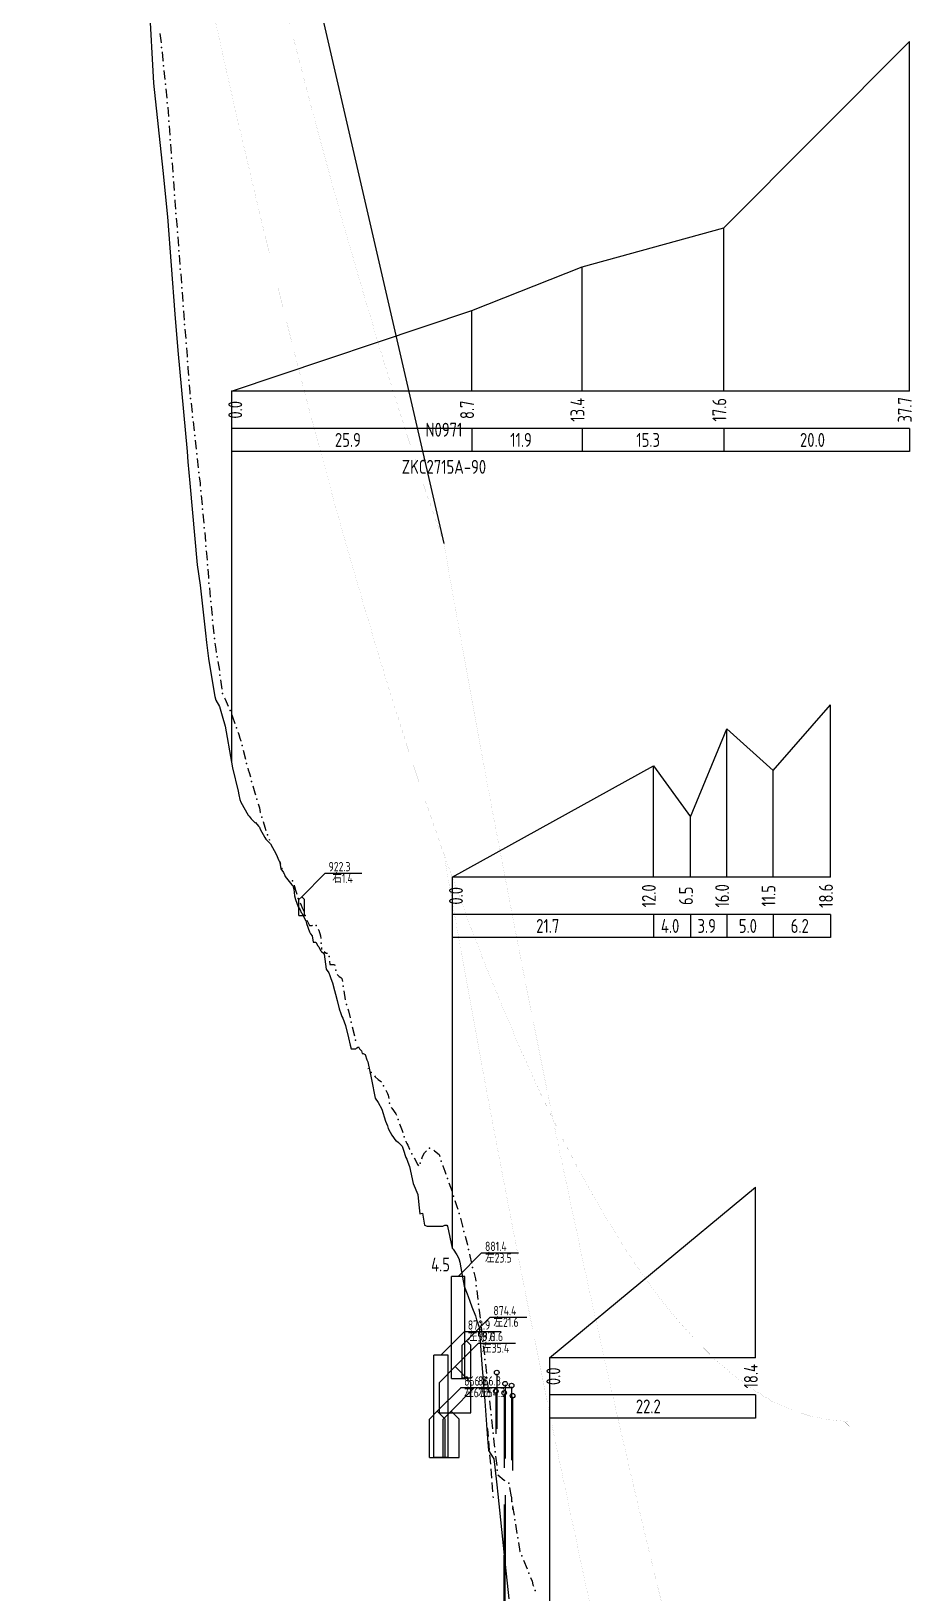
# Model space of a CAD drawing. Header units: millimetres. Extents: x 6482 to 7719, y 775 to 2743.
# Drawn here: x 6956 to 7145.9, y 1694.5 to 2031.2 of the extents above; entities that cross this region are included whole.
import ezdxf
from ezdxf.enums import TextEntityAlignment as Align

# ---------------------------------------------------------------- set-up
doc = ezdxf.new("R2010")
doc.units = ezdxf.units.MM
doc.header["$LTSCALE"] = 5
doc.linetypes.add('DASHED', pattern=[19.05, 12.7, -6.35])
doc.linetypes.add('HIDDEN2', pattern=[4.7625, 3.175, -1.5875])
for name, color, linetype in [('1', 3, 'Continuous'), ('2', 4, 'Continuous'), ('3', 5, 'Continuous'), ('4', 1, 'Continuous'), ('5', 2, 'Continuous'), ('6', 6, 'Continuous'), ('中心断面', 1, 'Continuous'), ('交叉跨越注记', 3, 'Continuous'), ('右边线', 3, 'Continuous'), ('左边线', 2, 'Continuous'), ('房屋', 1, 'Continuous'), ('风偏', 5, 'Continuous')]:
    doc.layers.add(name, color=color, linetype=linetype)
doc.styles.get("Standard").update_dxf_attribs({"font": 'tssdeng.shx', "width": 0.8, "bigfont": 'tssdchn.shx'})

# ---------------------------------------------------------------- blocks, each defined once
blk = doc.blocks.new('102217591')
at = {"layer": '房屋'}
for p, q in [((7014.326, 1844.586), (7013.736, 1843.996)), ((7013.736, 1840.586), (7013.736, 1843.996)), ((7014.916, 1843.996), (7014.326, 1844.586)), ((7014.916, 1840.586), (7014.916, 1843.996)), ((7013.736, 1840.586), (7014.916, 1840.586))]:
    blk.add_line(p, q, dxfattribs=at)
blk = doc.blocks.new('102217592')
at = {"layer": '房屋'}
blk.add_line((7027.326, 1849.586), (7019.326, 1849.586), dxfattribs=at)
at = {"layer": '房屋', "width": 0.8}
for s, p in [('922.3', (7020.126, 1850.086)), ('右1.4', (7020.926, 1847.586))]:
    blk.add_text(s, height=2, dxfattribs=at).set_placement(p)
blk = doc.blocks.new('102217594')
at = {"layer": '房屋'}
for p, q in [((7048.063, 1762.72), (7046.624, 1762.72)), ((7046.624, 1740.72), (7046.624, 1762.72)), ((7049.502, 1762.72), (7048.063, 1762.72)), ((7049.502, 1740.72), (7049.502, 1762.72)), ((7046.624, 1740.72), (7049.502, 1740.72))]:
    blk.add_line(p, q, dxfattribs=at)
blk = doc.blocks.new('102217595')
at = {"layer": '房屋'}
blk.add_line((7061.063, 1767.72), (7053.063, 1767.72), dxfattribs=at)
at = {"layer": '房屋', "width": 0.8}
for s, p in [('左23.5', (7053.863, 1765.72)), ('881.4', (7053.863, 1768.22))]:
    blk.add_text(s, height=2, dxfattribs=at).set_placement(p)
blk = doc.blocks.new('102217597')
at = {"layer": '房屋'}
for p, q in [((7049.87, 1748.86), (7048.95, 1747.94)), ((7048.95, 1740.86), (7048.95, 1747.94)), ((7050.79, 1747.94), (7049.87, 1748.86)), ((7050.79, 1740.86), (7050.79, 1747.94)), ((7048.95, 1740.86), (7050.79, 1740.86))]:
    blk.add_line(p, q, dxfattribs=at)
blk = doc.blocks.new('102217598')
at = {"layer": '房屋'}
blk.add_line((7062.87, 1753.86), (7054.87, 1753.86), dxfattribs=at)
at = {"layer": '房屋', "width": 0.8}
for s, p in [('874.4', (7055.67, 1754.36)), ('左21.6', (7055.67, 1751.86))]:
    blk.add_text(s, height=2, dxfattribs=at).set_placement(p)
blk = doc.blocks.new('1022175910')
at = {"layer": '房屋'}
for p, q in [((7047.413, 1743.286), (7044.014, 1739.887)), ((7050.812, 1739.887), (7047.413, 1743.286)), ((7044.014, 1733.286), (7044.014, 1739.887)), ((7050.812, 1733.286), (7050.812, 1739.887)), ((7044.014, 1733.286), (7050.812, 1733.286))]:
    blk.add_line(p, q, dxfattribs=at)
blk = doc.blocks.new('1022175911')
at = {"layer": '房屋'}
blk.add_line((7060.413, 1748.286), (7052.413, 1748.286), dxfattribs=at)
at = {"layer": '房屋', "width": 0.8}
for s, p in [('左35.4', (7053.213, 1746.286)), ('871.6', (7053.213, 1748.786))]:
    blk.add_text(s, height=2, dxfattribs=at).set_placement(p)
blk = doc.blocks.new('1022175913')
at = {"layer": '房屋'}
for p, q in [((7046.548, 1733.6988), (7044.804, 1731.9548)), ((7044.804, 1723.6988), (7044.804, 1731.9548)), ((7048.292, 1731.9548), (7046.548, 1733.6988)), ((7048.292, 1723.6988), (7048.292, 1731.9548)), ((7044.804, 1723.6988), (7048.292, 1723.6988))]:
    blk.add_line(p, q, dxfattribs=at)
blk = doc.blocks.new('1022175914')
at = {"layer": '房屋'}
blk.add_line((7059.548, 1738.6988), (7051.548, 1738.6988), dxfattribs=at)
at = {"layer": '房屋', "width": 0.8}
for s, p in [('866.8', (7052.348, 1739.1988)), ('左54.3', (7052.348, 1736.6988))]:
    blk.add_text(s, height=2, dxfattribs=at).set_placement(p)
blk = doc.blocks.new('1022175916')
at = {"layer": '房屋'}
for p, q in [((7044.36, 1745.76), (7042.83, 1745.76)), ((7042.83, 1723.76), (7042.83, 1745.76)), ((7045.9, 1745.76), (7044.36, 1745.76)), ((7045.9, 1723.76), (7045.9, 1745.76)), ((7042.83, 1723.76), (7045.9, 1723.76))]:
    blk.add_line(p, q, dxfattribs=at)
blk = doc.blocks.new('1022175917')
at = {"layer": '房屋'}
blk.add_line((7057.36, 1750.76), (7049.36, 1750.76), dxfattribs=at)
at = {"layer": '房屋', "width": 0.8}
for s, p in [('左59.6', (7050.16, 1748.76)), ('872.9', (7050.16, 1751.26))]:
    blk.add_text(s, height=2, dxfattribs=at).set_placement(p)
blk = doc.blocks.new('1022175919')
at = {"layer": '房屋'}
for p, q in [((7043.554, 1733.674), (7041.866, 1731.986)), ((7041.866, 1723.674), (7041.866, 1731.986)), ((7045.242, 1731.986), (7043.554, 1733.674)), ((7045.242, 1723.674), (7045.242, 1731.986)), ((7041.866, 1723.674), (7045.242, 1723.674))]:
    blk.add_line(p, q, dxfattribs=at)
blk = doc.blocks.new('1022175920')
at = {"layer": '房屋'}
blk.add_line((7056.554, 1738.674), (7048.554, 1738.674), dxfattribs=at)
at = {"layer": '房屋', "width": 0.8}
for s, p in [('866.8', (7049.354, 1739.174)), ('左67.8', (7049.354, 1736.674))]:
    blk.add_text(s, height=2, dxfattribs=at).set_placement(p)
blk = doc.blocks.new('102218352')
at = {"layer": '风偏'}
for p, q in [((7105.4, 1988.8), (7145.4, 2029)), ((7145.4, 1953.6), (7145.4, 2029)), ((7074.8, 1980.4), (7105.4, 1988.8)), ((7105.4, 1953.6), (7105.4, 1988.8)), ((7051, 1971), (7074.8, 1980.4)), ((7074.8, 1953.6), (7074.8, 1980.4)), ((6999.2, 1953.6), (7051, 1971)), ((7051, 1953.6), (7051, 1971)), ((7051, 1953.6), (6999.2, 1953.6)), ((7074.8, 1953.6), (7051, 1953.6)), ((7105.4, 1953.6), (7074.8, 1953.6)), ((7145.4, 1953.6), (7105.4, 1953.6)), ((7051, 1945.6), (6999.2, 1945.6)), ((7051, 1945.6), (7051, 1940.6)), ((7074.8, 1945.6), (7051, 1945.6)), ((7074.8, 1945.6), (7074.8, 1940.6)), ((7105.4, 1945.6), (7074.8, 1945.6)), ((7105.4, 1945.6), (7105.4, 1940.6)), ((7145.4, 1945.6), (7105.4, 1945.6)), ((7145.4, 1945.6), (7145.4, 1940.6)), ((7051, 1940.6), (6999.2, 1940.6)), ((7074.8, 1940.6), (7051, 1940.6)), ((7105.4, 1940.6), (7074.8, 1940.6)), ((7145.4, 1940.6), (7105.4, 1940.6))]:
    blk.add_line(p, q, dxfattribs=at)
at = {"layer": '风偏', "width": 0.8}
for s, p in [('25.9', (7021.5, 1941.6)), ('11.9', (7059.3, 1941.6)), ('15.3', (7086.5, 1941.6)), ('20.0', (7121.8, 1941.6))]:
    blk.add_text(s, height=3, dxfattribs=at).set_placement(p)
blk = doc.blocks.new('102218353')
at = {"layer": '风偏'}
for p, q in [((7116, 1871.8), (7128.4, 1886)), ((7128.4, 1848.8), (7128.4, 1886)), ((7098.2, 1861.8), (7106, 1880.8)), ((7106, 1848.8), (7106, 1880.8)), ((7106, 1880.8), (7116, 1871.8)), ((7046.8, 1848.8), (7090.2, 1872.8)), ((7090.2, 1848.8), (7090.2, 1872.8)), ((7090.2, 1872.8), (7098.2, 1861.8)), ((7116, 1848.8), (7116, 1871.8)), ((7098.2, 1848.8), (7098.2, 1861.8)), ((7090.2, 1848.8), (7046.8, 1848.8)), ((7098.2, 1848.8), (7090.2, 1848.8)), ((7106, 1848.8), (7098.2, 1848.8)), ((7116, 1848.8), (7106, 1848.8)), ((7128.4, 1848.8), (7116, 1848.8)), ((7090.2, 1840.8), (7046.8, 1840.8)), ((7090.2, 1840.8), (7090.2, 1835.8)), ((7098.2, 1840.8), (7090.2, 1840.8)), ((7098.2, 1840.8), (7098.2, 1835.8)), ((7106, 1840.8), (7098.2, 1840.8)), ((7106, 1840.8), (7106, 1835.8)), ((7116, 1840.8), (7106, 1840.8)), ((7116, 1840.8), (7116, 1835.8)), ((7128.4, 1840.8), (7116, 1840.8)), ((7128.4, 1840.8), (7128.4, 1835.8)), ((7090.2, 1835.8), (7046.8, 1835.8)), ((7098.2, 1835.8), (7090.2, 1835.8)), ((7106, 1835.8), (7098.2, 1835.8)), ((7116, 1835.8), (7106, 1835.8)), ((7128.4, 1835.8), (7116, 1835.8))]:
    blk.add_line(p, q, dxfattribs=at)
at = {"layer": '风偏', "width": 0.8}
for s, p in [('21.7', (7064.9, 1836.8)), ('4.0', (7091.8, 1836.8)), ('3.9', (7099.7, 1836.8)), ('5.0', (7108.6, 1836.8)), ('6.2', (7119.8, 1836.8))]:
    blk.add_text(s, height=3, dxfattribs=at).set_placement(p)
blk = doc.blocks.new('102218354')
at = {"layer": '风偏'}
for p, q in [((7067.8, 1745.2), (7112.2, 1782)), ((7112.2, 1745.2), (7112.2, 1782)), ((7112.2, 1745.2), (7067.8, 1745.2)), ((7112.2, 1737.2), (7067.8, 1737.2)), ((7112.2, 1737.2), (7112.2, 1732.2)), ((7112.2, 1732.2), (7067.8, 1732.2))]:
    blk.add_line(p, q, dxfattribs=at)
at = {"layer": '风偏', "width": 0.8}
blk.add_text('22.2', height=3, dxfattribs=at).set_placement((7086.4, 1733.2))

msp = doc.modelspace()

# ---------------------------------------------------------------- linework, layer by layer
at = {"layer": '1', "linetype": 'Continuous'}
msp.add_line((6956, 2306.4), (7045, 1920.8), dxfattribs=at)
at = {"layer": '2', "linetype": 'Continuous', "const_width": 0.01}
for points in [[(7045, 1773.8), (7045, 1920.8)], [(7045, 1853.8), (7045, 1773.8)]]:
    msp.add_lwpolyline(points, dxfattribs=at)
at = {"layer": '3', "linetype": 'Continuous', "const_width": 0.01}
for points in [[(7010.62, 2037.4), (7012.64, 2029.4), (7014.66, 2021.6), (7016.68, 2013.8), (7018.7, 2006.4), (7020.72, 1999), (7022.76, 1991.6), (7024.78, 1984.6), (7026.8, 1977.6), (7028.82, 1970.8), (7030.84, 1964), (7032.86, 1957.4), (7034.88, 1951), (7036.9, 1944.6), (7038.94, 1938.4), (7040.96, 1932.4), (7042.98, 1926.6), (7045, 1920.8)], [(7045, 1920.8), (7047, 1909.4), (7049.02, 1898.2), (7051.02, 1887.2), (7053.02, 1876.2), (7055.02, 1865.4), (7057.04, 1854.8), (7059.04, 1844.4), (7061.04, 1834), (7063.04, 1823.8), (7065.06, 1813.8), (7067.06, 1803.8), (7069.06, 1794), (7071.08, 1784.4), (7073.08, 1775), (7075.08, 1765.6), (7077.08, 1756.4), (7079.1, 1747.4), (7081.1, 1738.4), (7083.1, 1729.6), (7085.1, 1721), (7087.12, 1712.4), (7089.12, 1704), (7091.12, 1695.8), (7093.12, 1687.8)]]:
    msp.add_lwpolyline(points, dxfattribs=at)
at = {"layer": '4', "linetype": 'Continuous', "const_width": 0.01}
for points in [[(6994.44, 2039.2), (6996.46, 2030), (6998.48, 2021), (7000.5, 2012.2), (7002.52, 2003.6), (7004.54, 1995), (7006.56, 1986.6), (7008.6, 1978.4), (7010.62, 1970.4), (7012.64, 1962.4), (7014.66, 1954.6), (7016.68, 1946.8), (7018.7, 1939.4), (7020.72, 1932), (7022.76, 1924.6), (7024.78, 1917.6), (7026.8, 1910.6), (7028.82, 1903.8), (7030.84, 1897), (7032.86, 1890.4), (7034.88, 1884), (7036.9, 1877.6), (7038.94, 1871.4), (7040.96, 1865.4), (7042.98, 1859.6), (7045, 1853.8)], [(7045, 1853.8), (7047, 1842.4), (7049.02, 1831.2), (7051.02, 1820.2), (7053.02, 1809.2), (7055.02, 1798.4), (7057.04, 1787.8), (7059.04, 1777.4), (7061.04, 1767), (7063.04, 1756.8), (7065.06, 1746.8), (7067.06, 1736.8), (7069.06, 1727), (7071.08, 1717.4), (7073.08, 1708), (7075.08, 1698.6), (7077.08, 1689.4)]]:
    msp.add_lwpolyline(points, dxfattribs=at)
at = {"layer": '5', "linetype": 'DASHED', "const_width": 0.01}
msp.add_lwpolyline([(7045, 1853.8), (7049.16, 1842.4), (7053.32, 1831.4), (7057.5, 1821.2), (7061.66, 1811.4), (7065.82, 1802.2), (7069.98, 1793.6), (7074.14, 1785.6), (7078.32, 1778.2), (7082.48, 1771.2), (7086.64, 1764.8), (7090.8, 1759), (7094.96, 1753.8), (7099.14, 1749.2), (7103.3, 1745), (7107.46, 1741.4), (7111.62, 1738.4), (7115.78, 1735.8), (7119.96, 1734), (7124.12, 1732.6), (7128.28, 1731.8), (7132.44, 1731.4), (7132.44, 1731.4)], dxfattribs=at)
at = {"layer": '6', "linetype": 'Continuous', "const_width": 0.01}
msp.add_lwpolyline([(7133.44, 1731.4), (7132.44, 1730.4), (7131.44, 1731.4)], dxfattribs=at)
at = {"layer": '中心断面', "linetype": 'Continuous'}
for p, q in [((6981.4, 2037), (6982.4, 2020)), ((6982.4, 2020), (6984.4, 2001.2)), ((6984.4, 2001.2), (6985.4, 1991.2)), ((6985.4, 1991.2), (6987, 1970.2)), ((6987, 1970.2), (6987.6, 1962.4)), ((6987.6, 1962.4), (6989.6, 1940.6)), ((6989.6, 1940.6), (6989.8, 1938.4)), ((6989.8, 1938.4), (6990.2, 1933.8)), ((6990.2, 1933.8), (6991.8, 1916.2)), ((6991.8, 1916.2), (6992.4, 1911.8)), ((6992.4, 1911.8), (6993.6, 1901.4)), ((6993.6, 1901.4), (6993.8, 1899.4)), ((6993.8, 1899.4), (6994.2, 1896)), ((6994.2, 1896), (6995.4, 1889)), ((6995.4, 1889), (6995.6, 1887.8)), ((6995.6, 1887.8), (6995.8, 1887)), ((6995.8, 1887), (6996.6, 1885.6)), ((6996.6, 1885.6), (6997.2, 1883.6)), ((6997.2, 1883.6), (6997.8, 1881.4)), ((6997.8, 1881.4), (6999.2, 1873.6)), ((6999.2, 1873.6), (6999.4, 1872.4)), ((6999.4, 1872.4), (7000.6, 1867.4)), ((7000.6, 1867.4), (7000.8, 1866.6)), ((7000.8, 1866.6), (7001, 1865.6)), ((7001, 1865.6), (7001.2, 1865)), ((7001.2, 1865), (7002.8, 1862.2)), ((7002.8, 1862.2), (7003, 1862)), ((7003, 1862), (7003.4, 1861.4)), ((7003.4, 1861.4), (7004.2, 1860.6)), ((7004.2, 1860.6), (7004.4, 1860.6)), ((7004.4, 1860.6), (7005, 1859.8)), ((7005, 1859.8), (7005.2, 1859.6)), ((7005.2, 1859.6), (7005.4, 1859.2)), ((7005.4, 1859.2), (7006.4, 1857.4)), ((7006.4, 1857.4), (7006.6, 1857)), ((7006.6, 1857), (7007.4, 1856.2)), ((7007.4, 1856.2), (7007.6, 1856)), ((7007.6, 1856), (7008.8, 1853.8)), ((7008.8, 1853.8), (7009.4, 1852.4)), ((7009.4, 1852.4), (7009.6, 1852)), ((7009.6, 1852), (7009.8, 1850.6)), ((7009.8, 1850.6), (7010.4, 1849.8)), ((7010.4, 1849.8), (7010.6, 1849.4)), ((7010.6, 1849.4), (7010.8, 1849)), ((7010.8, 1849), (7012.2, 1847.2)), ((7012.2, 1847.2), (7012.4, 1847)), ((7012.4, 1847), (7012.6, 1846.2)), ((7012.6, 1846.2), (7012.8, 1844.8)), ((7012.8, 1844.8), (7013, 1844)), ((7013, 1844), (7013.6, 1842.4)), ((7013.6, 1842.4), (7014, 1841.8)), ((7014, 1841.8), (7014.2, 1841.2)), ((7014.2, 1841.2), (7014.4, 1841)), ((7014.4, 1841), (7014.8, 1840.2)), ((7014.8, 1840.2), (7015.2, 1839.4)), ((7015.2, 1839.4), (7015.4, 1838.8)), ((7015.4, 1838.8), (7016, 1837)), ((7016, 1837), (7016.2, 1836.6)), ((7016.2, 1836.6), (7016.6, 1836.2)), ((7016.6, 1836.2), (7016.8, 1834.8)), ((7016.8, 1834.8), (7017, 1834.8)), ((7017, 1834.8), (7017.4, 1834.8)), ((7017.4, 1834.8), (7017.8, 1834)), ((7017.8, 1834), (7018, 1833.8)), ((7018, 1833.8), (7018.4, 1833)), ((7018.4, 1833), (7018.6, 1832.8)), ((7018.6, 1832.8), (7019, 1832.4)), ((7019, 1832.4), (7019.2, 1832.2)), ((7019.2, 1832.2), (7019.6, 1829)), ((7019.6, 1829), (7020.2, 1828.2)), ((7020.2, 1828.2), (7020.4, 1827.6)), ((7020.4, 1827.6), (7020.6, 1827)), ((7020.6, 1827), (7021, 1826)), ((7021, 1826), (7021.4, 1824.4)), ((7021.4, 1824.4), (7021.6, 1823.6)), ((7021.6, 1823.6), (7022, 1822.2)), ((7022, 1822.2), (7022.4, 1820.4)), ((7022.4, 1820.4), (7022.8, 1819.4)), ((7022.8, 1819.4), (7023, 1818.8)), ((7023, 1818.8), (7023.2, 1818.4)), ((7023.2, 1818.4), (7023.8, 1816.8)), ((7023.8, 1816.8), (7024.4, 1814.2)), ((7024.4, 1814.2), (7024.8, 1812.6)), ((7024.8, 1812.6), (7025, 1811.8)), ((7025, 1811.8), (7026, 1811.8)), ((7026, 1811.8), (7026.2, 1812)), ((7026.2, 1812), (7026.6, 1812.2)), ((7026.6, 1812.2), (7026.8, 1811.8)), ((7026.8, 1811.8), (7027.2, 1811.4)), ((7027.2, 1811.4), (7027.4, 1810.8)), ((7027.4, 1810.8), (7027.6, 1810.8)), ((7027.6, 1810.8), (7028, 1810.6)), ((7028, 1810.6), (7028.4, 1809.4)), ((7028.4, 1809.4), (7028.6, 1809)), ((7028.6, 1809), (7029.4, 1805.2)), ((7029.4, 1805.2), (7030.2, 1801.2)), ((7030.2, 1801.2), (7030.8, 1800.2)), ((7030.8, 1800.2), (7031.6, 1798.8)), ((7031.6, 1798.8), (7032.4, 1796.2)), ((7032.4, 1796.2), (7032.8, 1795.2)), ((7032.8, 1795.2), (7033, 1794.6)), ((7033, 1794.6), (7033.4, 1793.8)), ((7033.4, 1793.8), (7033.8, 1793.2)), ((7033.8, 1793.2), (7034.6, 1792)), ((7034.6, 1792), (7034.8, 1792)), ((7034.8, 1792), (7035.2, 1791.6)), ((7035.2, 1791.6), (7035.4, 1791.4)), ((7035.4, 1791.4), (7036, 1790.8)), ((7036, 1790.8), (7036.2, 1790.2)), ((7036.2, 1790.2), (7036.8, 1788.4)), ((7036.8, 1788.4), (7037, 1788)), ((7037, 1788), (7037.2, 1787.4)), ((7037.2, 1787.4), (7037.6, 1786.4)), ((7037.6, 1786.4), (7038.4, 1782.8)), ((7038.4, 1782.8), (7039.4, 1780.4)), ((7039.4, 1780.4), (7039.6, 1778.2)), ((7039.6, 1778.2), (7039.8, 1776.2)), ((7039.8, 1776.2), (7040.4, 1776.4)), ((7040.4, 1776.4), (7040.8, 1773.8)), ((7040.8, 1773.8), (7041.4, 1773.6)), ((7041.4, 1773.6), (7041.6, 1773.6)), ((7041.6, 1773.6), (7041.8, 1773.6)), ((7041.8, 1773.6), (7042.8, 1773.6)), ((7042.8, 1773.6), (7043, 1773.6)), ((7043, 1773.6), (7044, 1773.6)), ((7044, 1773.6), (7044.2, 1773.6)), ((7044.2, 1773.6), (7044.8, 1773.6)), ((7044.8, 1773.6), (7045.2, 1773.8)), ((7045.2, 1773.8), (7045.6, 1773.8)), ((7045.6, 1773.8), (7045.8, 1773.6)), ((7045.8, 1773.6), (7046.8, 1768.8)), ((7046.8, 1768.8), (7047, 1768.6)), ((7047, 1768.6), (7047.8, 1767.4)), ((7047.8, 1767.4), (7048.2, 1766.6)), ((7048.2, 1766.6), (7048.4, 1765.8)), ((7048.4, 1765.8), (7049, 1762.6)), ((7049, 1762.6), (7049.4, 1760.6)), ((7049.4, 1760.6), (7050, 1759)), ((7050, 1759), (7050.2, 1758.4)), ((7050.2, 1758.4), (7050.6, 1757.4)), ((7050.6, 1757.4), (7051, 1756.2)), ((7051, 1756.2), (7051.8, 1754.2)), ((7051.8, 1754.2), (7052, 1753.4)), ((7052, 1753.4), (7052.6, 1751.8)), ((7052.6, 1751.8), (7053.2, 1743.8)), ((7053.2, 1743.8), (7053.8, 1735.8)), ((7053.8, 1735.8), (7054.4, 1727.8)), ((7054.4, 1727.8), (7054.6, 1725.2)), ((7054.6, 1725.2), (7055.6, 1723.6)), ((7055.6, 1723.6), (7055.8, 1723.4)), ((7055.8, 1723.4), (7056, 1721.6)), ((7056, 1721.6), (7056.4, 1717.8)), ((7056.4, 1717.8), (7056.6, 1715.8)), ((7056.6, 1715.8), (7058, 1702.6)), ((7058, 1702.6), (7059, 1693.2))]:
    msp.add_line(p, q, dxfattribs=at)
at = {"layer": '交叉跨越注记', "linetype": 'HIDDEN2'}
for p, q in [((7056.4, 1741.75), (7056.4, 1729.9)), ((7056.2, 1737.75), (7056.2, 1728.8)), ((7058.2, 1739.35), (7058.2, 1700.8)), ((7059.6, 1738.95), (7059.6, 1714.3)), ((7058, 1737.35), (7058, 1702.6)), ((7059.8, 1736.75), (7059.8, 1712.5))]:
    msp.add_line(p, q, dxfattribs=at)
at = {"layer": '交叉跨越注记', "linetype": 'Continuous'}
for p, q in [((7058, 919), (7058, 1702.6)), ((7058.2, 919), (7058.2, 1700.8))]:
    msp.add_line(p, q, dxfattribs=at)
for centre in [(7056.4, 1742), (7056.2, 1738), (7058, 1737.6), (7058.2, 1739.6), (7059.6, 1739.2), (7059.8, 1737)]:
    msp.add_circle(centre, 0.5, dxfattribs=at)
at = {"layer": '右边线', "linetype": 'Continuous'}
for p, q in [((6983.77, 2030.73), (6983.99, 2028.74)), ((6984.21, 2026.75), (6984.4, 2025)), ((6984.4, 2025), (6984.42, 2024.76)), ((6984.63, 2022.78), (6984.83, 2020.79)), ((6985.03, 2018.8), (6985.24, 2016.81)), ((6985.43, 2014.82), (6985.58, 2012.82)), ((6985.74, 2010.83), (6985.89, 2008.83)), ((6986.05, 2006.84), (6986.2, 2004.85)), ((6986.36, 2002.85), (6986.51, 2000.86)), ((6986.67, 1998.86), (6986.82, 1996.87)), ((6986.98, 1994.88), (6987, 1994.6)), ((6987, 1994.6), (6987.14, 1992.88)), ((6987.29, 1990.89), (6987.45, 1988.89)), ((6987.61, 1986.9), (6987.76, 1984.91)), ((6987.92, 1982.91), (6988.07, 1980.92)), ((6988.23, 1978.92), (6988.38, 1976.93)), ((6988.54, 1974.94), (6988.69, 1972.94)), ((6988.84, 1970.95), (6989, 1968.95)), ((6989.15, 1966.96), (6989.31, 1964.97)), ((6989.46, 1962.97), (6989.6, 1961.2)), ((6989.6, 1961.2), (6989.62, 1960.98)), ((6989.77, 1958.98), (6989.8, 1958.6)), ((6989.8, 1958.6), (6989.92, 1956.99)), ((6990.08, 1955), (6990.2, 1953.4)), ((6990.2, 1953.4), (6990.24, 1953)), ((6990.47, 1951.02), (6990.69, 1949.03)), ((6990.92, 1947.04), (6991.14, 1945.05)), ((6991.36, 1943.07), (6991.59, 1941.08)), ((6991.81, 1939.09), (6992.03, 1937.1)), ((6992.25, 1935.12), (6992.4, 1933.8)), ((6992.4, 1933.8), (6992.46, 1933.13)), ((6992.65, 1931.14), (6992.84, 1929.14)), ((6993.03, 1927.15), (6993.22, 1925.16)), ((6993.41, 1923.17), (6993.6, 1921.2)), ((6993.6, 1921.2), (6993.6, 1921.18)), ((6993.75, 1919.19), (6993.8, 1918.6)), ((6993.8, 1918.6), (6993.91, 1917.19)), ((6994.07, 1915.2), (6994.2, 1913.6)), ((6994.2, 1913.6), (6994.24, 1913.21)), ((6994.43, 1911.22), (6994.62, 1909.22)), ((6994.82, 1907.23), (6995.01, 1905.24)), ((6995.2, 1903.25), (6995.39, 1901.26)), ((6995.62, 1899.27), (6995.8, 1898)), ((6995.8, 1898), (6995.92, 1897.3)), ((6996.25, 1895.32), (6996.57, 1893.35)), ((6996.84, 1891.37), (6997.1, 1889.39)), ((6997.68, 1887.49), (6997.8, 1887.2)), ((6997.8, 1887.2), (6998.47, 1885.66)), ((6999.26, 1883.82), (6999.4, 1883.4)), ((6999.4, 1883.4), (6999.92, 1881.93)), ((7000.58, 1880.04), (7000.6, 1880)), ((7000.6, 1880), (7000.8, 1879.6)), ((7000.8, 1879.6), (7001, 1878.8)), ((7001, 1878.8), (7001.2, 1878.2)), ((7001.2, 1878.2), (7001.21, 1878.15)), ((7001.71, 1876.22), (7002.21, 1874.28)), ((7002.71, 1872.34), (7002.8, 1872)), ((7002.8, 1872), (7003, 1871.4)), ((7003, 1871.4), (7003.28, 1870.43)), ((7003.8, 1868.5), (7004.2, 1867)), ((7004.2, 1867), (7004.34, 1866.57)), ((7004.92, 1864.66), (7005, 1864.4)), ((7005, 1864.4), (7005.2, 1863.8)), ((7005.2, 1863.8), (7005.4, 1862.8)), ((7005.4, 1862.8), (7005.42, 1862.72)), ((7006.02, 1860.82), (7006.4, 1859.6)), ((7006.4, 1859.6), (7006.58, 1858.89)), ((7007.31, 1857.03), (7007.4, 1856.8)), ((7009.6, 1852.2), (7009.79, 1851.62)), ((7010.37, 1849.7), (7010.4, 1849.6)), ((7012.71, 1847.08), (7012.8, 1846.8)), ((7012.8, 1846.8), (7013, 1846)), ((7013, 1846), (7013.28, 1845.16)), ((7014.03, 1843.32), (7014.2, 1842.8)), ((7014.2, 1842.8), (7014.4, 1842.2)), ((7014.4, 1842.2), (7014.77, 1841.46)), ((7015.41, 1839.57), (7016, 1838.4)), ((7016.6, 1838.4), (7016.66, 1838.46)), ((7016, 1838.4), (7016.2, 1838.4)), ((7016.2, 1838.4), (7016.6, 1838.4)), ((7017.89, 1837.51), (7018, 1837.4)), ((7018, 1837.4), (7018.4, 1836.2)), ((7018.4, 1836.2), (7018.44, 1835.62)), ((7018.57, 1833.62), (7018.6, 1833.2)), ((7019.2, 1832.8), (7019.6, 1832.4)), ((7019.6, 1832.4), (7019.88, 1832.4)), ((7020.34, 1830.73), (7020.4, 1830)), ((7020.4, 1830), (7020.6, 1830)), ((7020.6, 1830), (7021, 1830)), ((7021, 1830), (7021.4, 1830)), ((7021.4, 1830), (7021.47, 1829.74)), ((7022, 1827.81), (7022, 1827.8)), ((7022, 1827.8), (7022.4, 1827.4)), ((7022.4, 1827.4), (7022.8, 1827.2)), ((7022.8, 1827.2), (7023, 1827)), ((7023, 1827), (7023.11, 1826.31)), ((7023.43, 1824.34), (7023.74, 1822.36)), ((7024.27, 1820.44), (7024.4, 1820)), ((7024.4, 1820), (7024.77, 1818.5)), ((7025.25, 1816.56), (7025.71, 1814.61)), ((7028.6, 1807.6), (7028.69, 1807.49)), ((7030.01, 1805.99), (7030.2, 1805.8)), ((7030.2, 1805.8), (7030.8, 1805.2)), ((7030.8, 1805.2), (7031.51, 1804.67)), ((7032.44, 1802.91), (7032.8, 1802.2)), ((7032.8, 1802.2), (7033, 1801.8)), ((7033, 1801.8), (7033.12, 1801.06)), ((7033.63, 1799.17), (7033.8, 1799)), ((7033.8, 1799), (7034.6, 1797.8)), ((7034.6, 1797.8), (7034.74, 1797.52)), ((7035.45, 1795.65), (7036, 1794.2)), ((7036, 1794.2), (7036.11, 1793.77)), ((7036.77, 1791.88), (7036.8, 1791.8)), ((7036.8, 1791.8), (7037, 1791.4)), ((7037, 1791.4), (7037.2, 1791)), ((7037.2, 1791), (7037.6, 1790.2)), ((7037.6, 1790.2), (7037.66, 1790.09)), ((7038.56, 1788.31), (7039.4, 1786.8)), ((7040.22, 1788.12), (7040.4, 1788.6)), ((7040.4, 1788.6), (7040.8, 1789.4)), ((7040.8, 1789.4), (7041.22, 1789.82)), ((7042.82, 1789.98), (7043, 1789.8)), ((7043, 1789.8), (7044, 1789)), ((7044, 1789), (7044.11, 1788.56)), ((7039.4, 1786.8), (7039.52, 1786.55)), ((7044.77, 1786.67), (7044.8, 1786.6)), ((7044.8, 1786.6), (7045.2, 1785.4)), ((7045.2, 1785.4), (7045.44, 1784.79)), ((7046.07, 1782.89), (7046.79, 1781.03)), ((7047.36, 1779.11), (7047.8, 1777.8)), ((7047.8, 1777.8), (7048, 1777.21)), ((7048.57, 1775.3), (7049, 1773.6)), ((7049, 1773.6), (7049.06, 1773.36)), ((7049.56, 1771.42), (7050, 1769.8)), ((7050, 1769.8), (7050.08, 1769.49)), ((7050.52, 1767.54), (7050.6, 1767.2)), ((7050.6, 1767.2), (7050.96, 1765.59)), ((7051.44, 1763.65), (7051.8, 1762.2)), ((7051.8, 1762.2), (7051.86, 1761.7)), ((7052.08, 1759.71), (7052.32, 1757.72)), ((7052.56, 1755.74), (7052.6, 1755.4)), ((7052.6, 1755.4), (7052.79, 1753.75)), ((7053.02, 1751.77), (7053.2, 1750.2)), ((7053.2, 1750.2), (7053.25, 1749.78)), ((7053.49, 1747.79), (7053.73, 1745.81)), ((7053.95, 1743.82), (7054.16, 1741.83)), ((7054.37, 1739.84), (7054.4, 1739.6)), ((7054.4, 1739.6), (7054.6, 1738)), ((7054.6, 1738), (7054.62, 1737.86)), ((7054.83, 1735.87), (7055.05, 1733.88)), ((7055.26, 1731.89), (7055.48, 1729.9)), ((7055.7, 1727.92), (7055.8, 1727)), ((7055.8, 1727), (7055.93, 1725.93)), ((7056.16, 1723.94), (7056.38, 1721.95)), ((7056.63, 1719.98), (7058, 1718.8)), ((7058, 1718.8), (7058.16, 1718.7)), ((7059.17, 1717.19), (7059.5, 1715.22)), ((7059.81, 1713.24), (7060, 1712)), ((7060, 1712), (7060.12, 1711.27)), ((7060.44, 1709.29), (7060.76, 1707.32)), ((7061.08, 1705.34), (7061.4, 1703.4)), ((7061.4, 1703.4), (7061.41, 1703.37)), ((7062.19, 1701.53), (7062.93, 1699.67)), ((7063.67, 1697.82), (7064, 1697)), ((7064, 1697), (7064.2, 1696.2)), ((7064.2, 1696.2), (7064.3, 1695.92))]:
    msp.add_line(p, q, dxfattribs=at)
at = {"layer": '右边线'}
for p in [(6984.1, 2027.75), (6984.53, 2023.77), (6984.93, 2019.79), (6985.34, 2015.81), (6985.66, 2011.82), (6985.97, 2007.84), (6986.28, 2003.85), (6986.59, 1999.86), (6986.9, 1995.87), (6987.21, 1991.89), (6987.53, 1987.9), (6987.84, 1983.91), (6988.15, 1979.92), (6988.46, 1975.93), (6988.77, 1971.95), (6989.08, 1967.96), (6989.39, 1963.97), (6989.69, 1959.98), (6990, 1955.99), (6990.36, 1952.01), (6990.8, 1948.03), (6991.25, 1944.06), (6991.7, 1940.08), (6992.14, 1936.11), (6992.56, 1932.13), (6992.94, 1928.15), (6993.32, 1924.17), (6993.68, 1920.18), (6993.99, 1916.2), (6994.33, 1912.21), (6994.72, 1908.23), (6995.11, 1904.25), (6995.5, 1900.27), (6996.08, 1896.31), (6996.71, 1892.36), (6997.28, 1888.41), (6998.88, 1884.74), (7000.25, 1880.99), (7001.46, 1877.18), (7002.46, 1873.31), (7003.54, 1869.46), (7004.64, 1865.61), (7005.72, 1861.77), (7006.94, 1857.96), (7010.08, 1850.66), (7012.37, 1848), (7013.59, 1844.22), (7015.09, 1840.52), (7017.48, 1838.41), (7018.51, 1834.62), (7020.26, 1831.72), (7021.72, 1828.77), (7023.27, 1825.33), (7023.98, 1821.39), (7025.02, 1817.53), (7025.94, 1813.64), (7029.32, 1806.71), (7032, 1803.81), (7033.29, 1800.07), (7035.12, 1796.6), (7036.42, 1792.82), (7038.1, 1789.19), (7041.89, 1790.36), (7039.87, 1787.18), (7044.42, 1787.61), (7045.74, 1783.83), (7047.05, 1780.06), (7048.31, 1776.27), (7049.3, 1772.39), (7050.31, 1768.52), (7051.2, 1764.62), (7051.97, 1760.7), (7052.44, 1756.73), (7052.9, 1752.76), (7053.37, 1748.79), (7053.84, 1744.81), (7054.27, 1740.84), (7054.72, 1736.86), (7055.16, 1732.89), (7055.59, 1728.91), (7056.05, 1724.94), (7056.49, 1720.96), (7059, 1718.18), (7059.66, 1714.23), (7060.28, 1710.28), (7060.92, 1706.33), (7061.81, 1702.45), (7063.3, 1698.74), (7064.66, 1694.99)]:
    msp.add_point(p, dxfattribs=at)
at = {"layer": '左边线', "linetype": 'Continuous'}
for p, q in [((7054.15, 1730.14), (7054.4, 1729.8)), ((7054.4, 1729.8), (7054.53, 1728.23)), ((7054.61, 1727.23), (7054.77, 1725.24)), ((7054.85, 1724.24), (7055.02, 1722.25)), ((7055.1, 1721.25), (7055.26, 1719.26)), ((7055.34, 1718.26), (7055.5, 1716.27)), ((7055.58, 1715.27), (7055.6, 1715))]:
    msp.add_line(p, q, dxfattribs=at)
at = {"layer": '房屋', "linetype": 'Continuous'}
for p, q in [((7014.33, 1844.59), (7019.33, 1849.59)), ((7048.06, 1762.72), (7053.06, 1767.72)), ((7049.87, 1748.86), (7054.87, 1753.86)), ((7044.36, 1745.76), (7049.36, 1750.76)), ((7047.41, 1743.29), (7052.41, 1748.29)), ((7043.55, 1733.67), (7048.55, 1738.67)), ((7046.55, 1733.7), (7051.55, 1738.7))]:
    msp.add_line(p, q, dxfattribs=at)
at = {"layer": '风偏'}
for p, q in [((6999.2, 1953.6), (6999.2, 1873.6)), ((7046.8, 1848.8), (7046.8, 1768.8)), ((7067.8, 1745.2), (7067.8, 1665.2))]:
    msp.add_line(p, q, dxfattribs=at)

# ---------------------------------------------------------------- block references
at = {"layer": '房屋'}
for name in ['102217592', '102217591', '102217595', '102217594', '102217598', '1022175917', '102217597', '1022175911', '1022175916', '1022175910', '1022175920', '1022175914', '1022175919', '1022175913']:
    msp.add_blockref(name, (0, 0), dxfattribs=at)
at = {"layer": '风偏'}
for name in ['102218352', '102218353', '102218354']:
    msp.add_blockref(name, (0, 0), dxfattribs=at)

# ---------------------------------------------------------------- texts
at = {"layer": '1', "linetype": 'Continuous', "width": 0.8}
for s, p in [('N0971', (7045, 1943.8)), ('ZKC2715A-90', (7045, 1935.8)), ('4.5 ', (7045, 1763.8))]:
    msp.add_text(s, height=3, dxfattribs=at).set_placement(p, align=Align.CENTER)
at = {"layer": '风偏', "linetype": 'Continuous', "width": 0.8}
for s, p in [('0.0', (7002.4, 1949.6)), ('8.7', (7052.4, 1949.6)), ('13.4', (7076.2, 1949.6)), ('17.6', (7106.8, 1949.6)), ('37.7', (7146.8, 1949.6)), ('0.0', (7050, 1844.8)), ('12.0', (7091.6, 1844.8)), ('6.5', (7099.6, 1844.8)), ('16.0', (7107.4, 1844.8)), ('11.5', (7117.4, 1844.8)), ('18.6', (7129.8, 1844.8)), ('0.0', (7071, 1741.2)), ('18.4', (7113.6, 1741.2))]:
    msp.add_text(s, height=3, rotation=90, dxfattribs=at).set_placement(p, align=Align.BOTTOM_CENTER)

doc.saveas('drawing.dxf')
